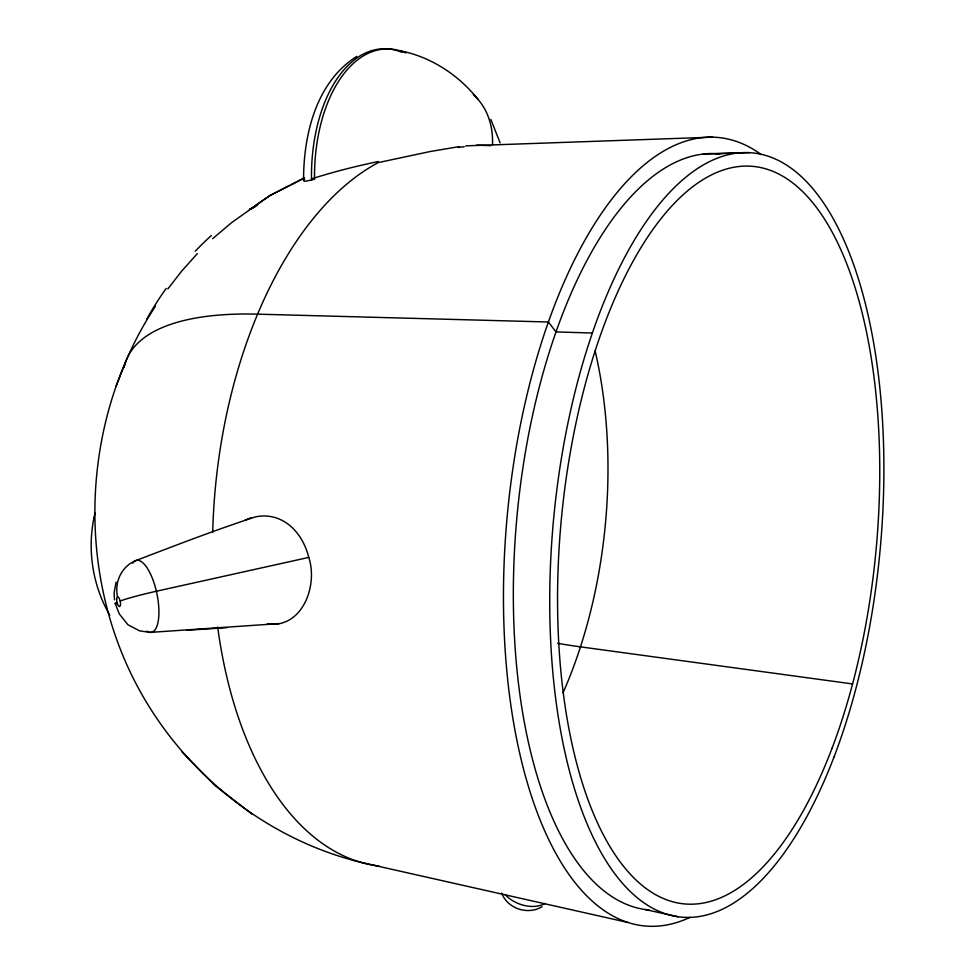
<?xml version="1.0" encoding="UTF-8"?>
<svg xmlns="http://www.w3.org/2000/svg" width="975" height="975" viewBox="0 0 975 975"><rect width="100%" height="100%" fill="white"/><g stroke="black" fill="none" stroke-linecap="round" stroke-linejoin="round"><path stroke-width="1.46" d="M401.761 52.26A131.357 75.221 88.5 0 0 311.5 180.009L305.163 181.326L303.566 180.594C303.42 135.159 315.863 82.217 356.813 56.355M95.038 513.094C86.653 547.353 92.064 584.744 109.809 615.225M116.074 582.075L114.087 592.885L114.502 599.808M93.783 518.371L94.039 517.323M155.464 306.174C88.384 408.196 76.245 542.795 122.862 655.48C164.543 756.624 254.719 836.44 361.335 862.448L628.071 922.508M116.001 386.393L125.336 362.956A332.962 121.327 20.1 0 1 257.546 314.157L548.389 321.994L556.006 331.914L592.312 333.023M303.566 180.594L304.724 179.388M167.834 288.929L181.618 271.196L197.328 253.634M212.647 238.668L231.721 222.556L249.027 210.295M250.039 209.43L269.6 195.743L289.478 185.506M255.06 206.761L249.966 209.393L269.6 195.743L303.968 178.12M249.966 209.393L257.363 205.311M291.415 184.628L304.2 178.035M542.076 906.677C527.889 915.367 507.573 908.773 501.638 893.076M267.308 623.878C302.396 628.924 318.203 585.451 308.758 557.408L156.378 591.24A32.626 1.938 -13.3 0 0 120.181 601.063M459.481 146.579L430.048 151.552L378.202 162.618A361.274 201.277 -84.6 0 0 212.708 532.265M465.745 145.86L712.664 137.158M279.24 623.598L150.211 632.385L139.693 630.91L127.932 624.756L119.316 613.957L115.196 603.501M186.712 630.264L226.858 627.656M476.592 145.104L490.486 145.665M715.821 153.623L749.409 152.648M703.243 154.05L737.1 153.075M852.577 683.938L580.478 646.864A297.997 105.532 19.7 0 1 557.554 643.293M645.206 909.529L678.137 916.768M399.799 50.712C430.694 56.635 458.506 74.843 477.969 99.34M252.342 814.405L214.732 785.289L181.898 751.822M490.815 119.425L500.102 142.813M308.758 557.408C304.675 540.772 294.036 524.392 277.375 518.322C270.368 515.763 262.628 515.3 255.353 516.921C215.134 530.071 175.598 545.378 136.061 560.491A32.187 30.408 76.2 0 0 117.536 596.895M595.116 350.805A334.437 186.006 -84.6 0 1 563.014 692.896M649.326 910.004A379.677 167.639 -84.7 0 1 517.03 515.86A379.677 167.639 -84.7 0 1 719.94 153.94M689.971 917.378A395.947 175.025 -84.7 0 1 507.293 515.141A395.947 175.025 -84.7 0 1 761.085 154.452M473.314 94.551A130.979 85.495 -40.2 0 1 492.533 144.678M379.08 866.032A361.274 201.277 -84.6 0 1 217.693 627.059M311.793 178.803A130.577 23.254 -12.3 0 1 378.288 161.521M314.498 179.132A20.512 2.572 -21 0 1 311.452 180.034M314.535 179.108A131.186 74.978 88.6 0 1 405.941 52.967M458.031 147.481A128.688 27.263 -19.2 0 1 464.283 146.713M132.71 563.197A36.733 13.187 78.2 0 1 156.938 593.824A36.733 13.187 78.2 0 1 146.762 631.118M116.439 603.72A32.492 1.913 -13.3 0 1 116.963 602.392M244.847 520.284A67.97 53.759 79.9 0 1 251.026 517.896M545.086 903.423A27.41 18.488 21.1 0 1 505.087 894.514M124.142 367.587A332.926 121.314 20.1 0 1 125.336 362.956M146.603 319.508A181.094 100.413 -46.3 0 1 166.262 288.368M195.219 251.221A144.556 64.448 -47.4 0 1 211.356 235.536M249.332 209.662A90.565 24.923 -43.8 0 1 251.794 208.138M832.211 747.825A370.354 158.108 -84.7 0 0 760.768 167.578A370.354 158.108 -84.7 0 0 562.904 689.995A370.354 158.108 -84.7 0 0 832.211 747.825M833.93 757.197A383.784 163.995 -84.7 0 0 761.39 154.33A383.784 163.995 -84.7 0 0 555.043 693.481A383.784 163.995 -84.7 0 0 833.93 757.197M116.622 599.515A4.936 1.718 78.2 0 0 119.547 606.572A4.936 1.718 78.2 0 0 119.559 599.089A4.936 1.718 78.2 0 0 116.622 599.515"/></g></svg>
